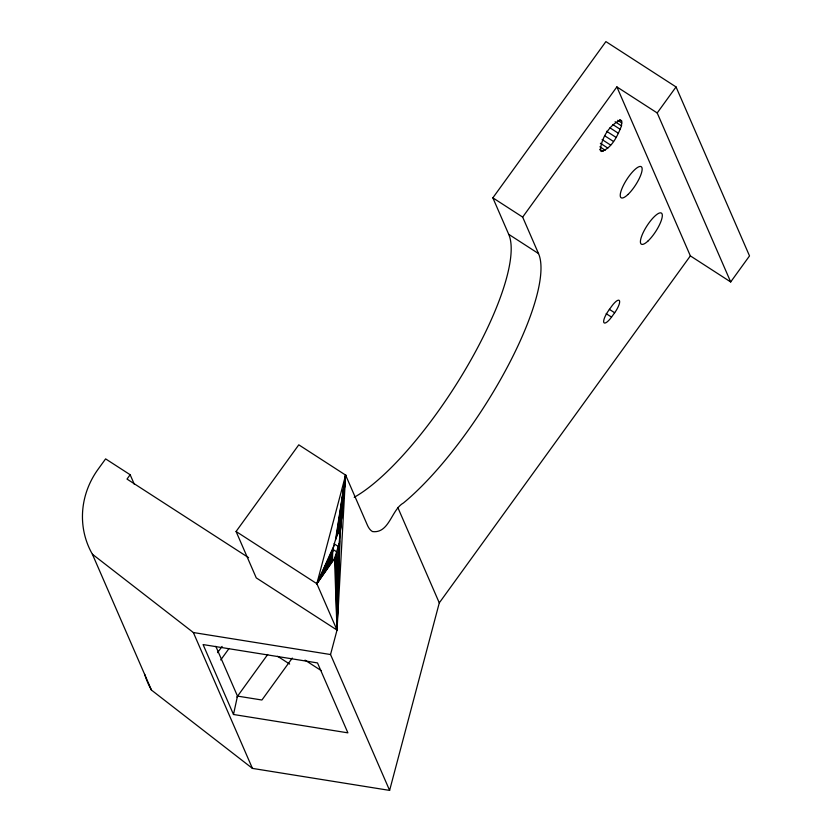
<?xml version="1.0" encoding="UTF-8"?>
<svg xmlns="http://www.w3.org/2000/svg" width="832" height="832" viewBox="0 0 832 832"><rect width="100%" height="100%" fill="white"/><g stroke="black" fill="none" stroke-linecap="round" stroke-linejoin="round"><path stroke-width="1.25" d="M522.662 217.1L616.876 86.892L690.362 255.892L730.694 281.954L749.518 255.923L676.042 86.934L605.904 41.6L492.856 197.839L522.662 217.1L538.522 253.583A163.176 45.916 -57.1 0 1 505.066 371.342A163.176 45.916 -57.1 0 1 403.437 502.986C391.321 509.808 389.407 533.478 372.674 531.606A152.599 30.306 -78.4 0 1 367.245 524.836L345.613 475.093L337.022 630.074L256.256 577.876L236.08 531.492L298.782 444.829L345.613 475.093L339.113 543.639L337.022 630.074L330.543 654.534L389.615 790.4L252.429 768.394L151.466 690.092L92.394 554.226A84.365 79.581 -23.5 0 1 98.072 469.29L105.612 458.879L130.156 474.739L134.295 484.255M339.654 540.686L337.022 630.074L316.846 583.69L236.08 531.492M333.757 559.759L332.654 559.562C331.947 550.274 334.558 540.426 338.749 532.178L345.613 475.093L316.846 583.69L334.516 558.719L339.113 543.639M334.516 558.719L337.022 630.074L340.122 533.614L345.613 475.093L335.525 539.937M340.122 533.614L345.613 475.093L336.326 537.243M339.851 532.386L345.613 475.093L337.168 534.945M337.99 533.218L345.613 475.093M621.494 125.871L621.691 121.077L620.703 120.12C609.409 124.561 601.068 138.611 600.35 150.571L601.349 151.528C611.988 148.106 617.614 135.678 621.494 125.871L615.108 121.742M233.49 714.49L203.081 644.571L317.502 662.927L347.901 732.846L233.49 714.49L237.474 696.093L215.831 646.318M389.615 790.4L439.286 602.878L690.362 255.892M334.09 545.376L316.846 583.69L333.122 560.05M333.393 548.298L316.846 583.69L332.654 559.562M332.842 551.252L316.846 583.69L332.374 558.334M332.478 554.029L316.846 583.69L332.322 556.442M130.156 474.739L127.015 479.076L248.591 557.648M217.568 652.662L222.102 646.412M220.74 659.953L229.039 648.492M730.694 281.954L657.207 112.954L676.042 86.934M236.922 697.05L267.727 654.472M292.282 658.06L261.924 700.014L237.474 696.093M611.52 317.106L614.661 312.77A10.878 3.058 -57.1 0 0 619.497 300.778A10.878 3.058 -57.1 0 0 611.77 306.145L608.639 310.482A10.878 3.058 -57.1 0 0 603.803 322.473A10.878 3.058 -57.1 0 0 611.52 317.106L606.195 313.664M338.749 532.178L339.383 531.898M92.394 554.226L193.357 632.528L330.543 654.534M616.876 86.892L657.207 112.954M619.57 119.704L621.691 121.077M617.708 120.286L621.962 123.042M612.851 124.571L620.298 129.386M609.96 127.826L618.478 133.328M606.57 131.258L616.148 137.446M604.958 135.959L613.475 141.461M602.108 139.578L610.626 145.08M600.361 143.26L607.807 148.075M599.893 146.796L605.207 150.238M599.82 149.354L603.013 151.414M492.856 197.839L508.716 234.322L538.522 253.583M609.336 309.327L614.661 312.77M334.079 543.764L338.416 546.572L337.022 630.074L335.338 556.993M332.665 549.224L336.97 552.001L337.022 630.074L336.18 554.705M305.032 660.14L321.225 670.602M277.628 656.292L289.63 664.05M397.79 507.437L439.286 602.878M193.357 632.528L252.429 768.394M508.716 234.322A163.176 45.916 -57.1 0 1 465.941 368.586A163.176 45.916 -57.1 0 1 354.203 497.297M151.466 690.092A84.365 79.581 -23.5 0 1 144.685 674.284M648.159 240.864A18.491 5.2 -57.1 0 0 662.043 213.866A18.491 5.2 -57.1 0 0 643.916 231.109A18.491 5.2 -57.1 0 0 648.159 240.864M627.983 194.47A18.491 5.2 -57.1 0 0 641.867 167.471A18.491 5.2 -57.1 0 0 623.74 184.714A18.491 5.2 -57.1 0 0 627.983 194.47"/></g></svg>
